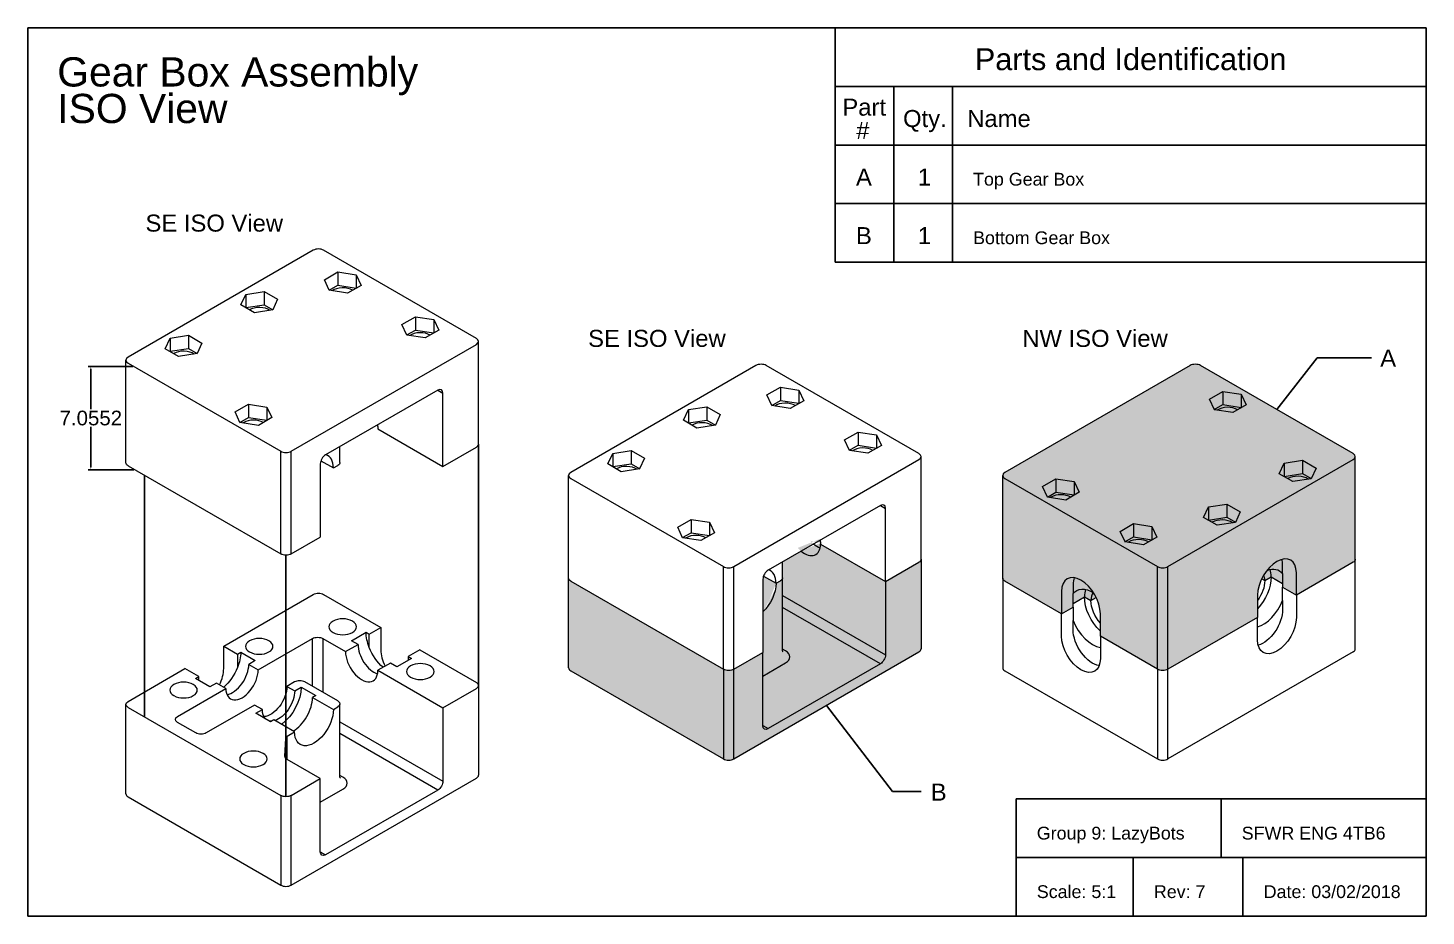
# Model space of a CAD drawing. Header units: inches. Extents: x 0 to 1256, y -61 to 0.
# Drawn here: x 844 to 939.5, y -60.7 to 0 of the extents above; entities that cross this region are included whole.
import ezdxf
from ezdxf.enums import TextEntityAlignment as Align

# ---------------------------------------------------------------- set-up
doc = ezdxf.new("R2010")
doc.units = ezdxf.units.IN
doc.header["$LTSCALE"] = 2
doc.header["$MEASUREMENT"] = 0
doc.linetypes.add('ACAD_ISO02W100', pattern=[15, 12, -3])
doc.styles.get("Standard").update_dxf_attribs({"font": 'arial.ttf'})
doc.dimstyles.get("Standard").update_dxf_attribs({"dimtxt": 0.18, "dimasz": 0.18, "dimexe": 0.18, "dimexo": 0.0625, "dimgap": 0.09, "dimtad": 0, "dimtih": 1, "dimtoh": 1, "dimdec": 4, "dimzin": 0, "dimdsep": 46, "dimtxsty": 'Standard', "dimcen": 0.09, "dimadec": 0, "dimazin": 0, "dimtfac": 1, "dimtdec": 4, "dimtofl": 0, "dimtmove": 0, "dimatfit": 3, "dimfxl": 1, "dimtolj": 1, "dimtzin": 0, "dimarcsym": 0})

# ---------------------------------------------------------------- blocks, each defined once
blk = doc.blocks.new('*D28')
at = {"color": 0, "lineweight": -2, "transparency": 16777216}
for p, q in [((851.214, -23.129), (848.154, -23.129)), ((848.334, -23.309), (848.334, -26.056)), ((848.334, -30.004), (848.334, -27.257)), ((851.28, -30.184), (848.154, -30.184))]:
    blk.add_line(p, q, dxfattribs=at)
at = {"color": 0, "transparency": 16777216}
for points in [[(848.304, -23.309), (848.364, -23.309), (848.334, -23.129)], [(848.304, -30.004), (848.364, -30.004), (848.334, -30.184)]]:
    blk.add_solid(points, dxfattribs=at)
at = {"layer": 'Defpoints', "color": 0, "transparency": 16777216}
for p in [(848.334, -23.129), (851.276, -23.129), (851.343, -30.184)]:
    blk.add_point(p, dxfattribs=at)
at = {"color": 0, "transparency": 16777216, "insert": (848.334, -26.657), "char_height": 1, "attachment_point": 5}
blk.add_mtext('\\A1;7.0552', dxfattribs=at)

msp = doc.modelspace()

# ---------------------------------------------------------------- hatches: boundary and pattern name
at = {"true_color": 0x939598}
h = msp.add_hatch(color=252, dxfattribs=at)
h.dxf.hatch_style = 1
edge = h.paths.add_edge_path()
edge.add_ellipse((934.21258, -29.2882), major_axis=(0.5, 0), ratio=0.57735027, start_angle=0, end_angle=45)
edge.add_line((934.56613, -29.08408), (924.13631, -23.06241))
edge.add_ellipse((923.78275, -23.26654), major_axis=(-0.5, 0), ratio=0.57735027, start_angle=-135, end_angle=-45)
edge.add_line((923.4292, -23.06241), (910.77607, -30.3677))
edge.add_ellipse((911.12963, -30.57182), major_axis=(-0.5, 0), ratio=0.57735027, start_angle=-45, end_angle=0)
edge.add_line((910.62963, -30.57182), (910.62963, -37.5886))
edge.add_ellipse((911.12963, -37.5886), major_axis=(-0.5, 0), ratio=0.57735027, start_angle=360, end_angle=405)
edge.add_line((910.77607, -37.79272), (914.64569, -40.02684))
edge.add_line((914.64569, -40.02684), (915.43464, -39.57134))
edge.add_line((915.43464, -39.57134), (915.43464, -39.31535))
edge.add_line((915.43464, -39.31535), (916.20732, -38.86924))
edge.add_line((916.20732, -38.86924), (916.64926, -39.1244))
edge.add_line((916.64926, -39.1244), (917.01264, -38.9146))
edge.add_ellipse((915.97151, -39.26138), major_axis=(-0.9375, 1.6238), ratio=0.57735027, start_angle=-135, end_angle=-96.7458319, ccw=False)
edge.add_line((917.29734, -40.02684), (917.29734, -41.55777))
edge.add_line((917.29734, -41.55777), (921.2059, -43.81438))
edge.add_ellipse((921.55945, -43.61026), major_axis=(-0.5, 0), ratio=0.57735027, start_angle=405, end_angle=495)
edge.add_line((921.91301, -43.81438), (928.03469, -40.28003))
edge.add_line((928.03469, -40.28003), (928.03469, -38.74909))
edge.add_ellipse((929.36052, -37.98363), major_axis=(0.9375, 1.6238), ratio=0.57735027, start_angle=96.7680944, end_angle=135, ccw=False)
edge.add_line((928.31906, -37.6375), (928.52915, -37.7588))
edge.add_line((928.52915, -37.7588), (928.97109, -37.50364))
edge.add_line((928.97109, -37.50364), (929.74449, -37.95016))
edge.add_line((929.74449, -37.95016), (929.74449, -38.20532))
edge.add_line((929.74449, -38.20532), (930.68634, -38.74909))
edge.add_line((930.68634, -38.74909), (934.56613, -36.5091))
edge.add_ellipse((934.21258, -36.30497), major_axis=(0.5, 0), ratio=0.57735027, start_angle=315, end_angle=360)
edge.add_line((934.71258, -36.30497), (934.71258, -29.2882))
at = {"true_color": 0x636466}
h = msp.add_hatch(color=251, dxfattribs=at)
h.dxf.hatch_style = 1
edge = h.paths.add_edge_path()
edge.add_ellipse((904.553, -36.30497), major_axis=(0.5, 0), ratio=0.57735027, start_angle=315, end_angle=360, ccw=False)
edge.add_line((904.90655, -36.5091), (902.6208, -37.82878))
edge.add_line((902.6208, -37.82878), (898.17739, -35.26337))
edge.add_ellipse((897.07253, -34.6256), major_axis=(0.78125, -1.35316), ratio=0.57735027, start_angle=33.2181222, end_angle=45.0053629, ccw=False)
edge.add_ellipse((897.07253, -34.6256), major_axis=(0.78125, -1.35316), ratio=0.57735027, start_angle=-56.600496, end_angle=33.2181222, ccw=False)
edge.add_line((896.85036, -35.74705), (895.58843, -36.47563))
edge.add_line((895.58843, -36.47563), (895.58843, -37.59102))
edge.add_ellipse((895.08843, -37.56067), major_axis=(0.5, 0), ratio=0.57735027, start_angle=315, end_angle=360, ccw=False)
edge.add_line((895.44198, -37.76479), (895.14004, -37.93912))
edge.add_ellipse((893.81422, -38.7047), major_axis=(-0.9375, -1.6238), ratio=0.57735027, start_angle=423.9990396, end_angle=495.0044691, ccw=False)
edge.add_line((894.24584, -39.90303), (894.24584, -42.66406))
edge.add_line((894.24584, -42.66406), (892.21625, -43.83585))
edge.add_ellipse((891.89987, -43.61026), major_axis=(-0.5, 0), ratio=0.57735027, start_angle=405, end_angle=495)
edge.add_ellipse((891.89987, -43.61026), major_axis=(-0.5, 0), ratio=0.57735027, start_angle=405, end_angle=495)
edge.add_ellipse((891.89987, -43.61026), major_axis=(-0.5, 0), ratio=0.57735027, start_angle=405, end_angle=495)
edge.add_ellipse((891.89987, -43.61026), major_axis=(-0.5, 0), ratio=0.57735027, start_angle=405, end_angle=495)
edge.add_ellipse((891.89987, -43.61026), major_axis=(-0.5, 0), ratio=0.57735027, start_angle=405, end_angle=495)
edge.add_ellipse((891.89987, -43.61026), major_axis=(-0.5, 0), ratio=0.57735027, start_angle=405, end_angle=495)
edge.add_ellipse((891.89987, -43.61026), major_axis=(-0.5, 0), ratio=0.57735027, start_angle=405, end_angle=495)
edge.add_ellipse((891.89987, -43.61026), major_axis=(-0.5, 0), ratio=0.57735027, start_angle=405, end_angle=495)
edge.add_ellipse((891.89987, -43.61026), major_axis=(-0.5, 0), ratio=0.57735027, start_angle=405, end_angle=495)
edge.add_ellipse((891.89987, -43.61026), major_axis=(-0.5, 0), ratio=0.57735027, start_angle=405, end_angle=495)
edge.add_ellipse((891.89987, -43.61026), major_axis=(-0.5, 0), ratio=0.57735027, start_angle=405, end_angle=495)
edge.add_ellipse((891.89987, -43.61026), major_axis=(-0.5, 0), ratio=0.57735027, start_angle=405, end_angle=495)
edge.add_ellipse((891.89987, -43.61026), major_axis=(-0.5, 0), ratio=0.57735027, start_angle=405, end_angle=495)
edge.add_ellipse((891.89987, -43.61026), major_axis=(-0.5, 0), ratio=0.57735027, start_angle=405, end_angle=495)
edge.add_ellipse((891.89987, -43.61026), major_axis=(-0.5, 0), ratio=0.57735027, start_angle=405, end_angle=495)
edge.add_ellipse((891.89987, -43.61026), major_axis=(-0.5, 0), ratio=0.57735027, start_angle=405, end_angle=495)
edge.add_ellipse((891.89987, -43.61026), major_axis=(-0.5, 0), ratio=0.57735027, start_angle=405, end_angle=495, ccw=False)
edge.add_line((891.54632, -43.81438), (881.07932, -37.77126))
edge.add_ellipse((881.47005, -37.5886), major_axis=(-0.5, 0), ratio=0.57735027, start_angle=360, end_angle=405)
edge.add_line((880.97005, -37.64369), (880.97005, -43.71232))
edge.add_ellipse((881.47005, -43.71232), major_axis=(-0.5, 0), ratio=0.57735027, start_angle=0, end_angle=45)
edge.add_line((881.1165, -43.91644), (891.54632, -49.9381))
edge.add_ellipse((891.89987, -49.73398), major_axis=(0.5, 0), ratio=0.57735027, start_angle=-135, end_angle=-45)
edge.add_line((892.25343, -49.9381), (904.90655, -42.63282))
edge.add_ellipse((904.553, -42.42869), major_axis=(0.5, 0), ratio=0.57735027, start_angle=-45, end_angle=0)
edge.add_line((905.053, -42.42869), (905.053, -36.33533))
edge = h.paths.add_edge_path(flags=17)
edge.add_ellipse((893.81422, -38.7047), major_axis=(-0.9375, -1.6238), ratio=0.57735027, start_angle=423.9990396, end_angle=495.0044691)
edge.add_line((895.14004, -37.93912), (894.28625, -37.44618))
edge.add_ellipse((894.5994, -37.45489), major_axis=(-0.25, -0.43301), ratio=0.57735027, start_angle=-72.6592777, end_angle=-45)
edge.add_line((894.24584, -37.65902), (894.24584, -39.90303))
edge = h.paths.add_edge_path()
edge.add_ellipse((897.07253, -34.6256), major_axis=(0.78125, -1.35316), ratio=0.57735027, start_angle=-56.600496, end_angle=33.2181222)
edge.add_ellipse((897.92851, -34.1314), major_axis=(0.78125, -1.35316), ratio=0.57735027, start_angle=-56.600496, end_angle=-33.2181222, ccw=False)
edge.add_line((897.70634, -35.25285), (896.85036, -35.74705))

# ---------------------------------------------------------------- linework, layer by layer
for p, q in [((899.18729, -4), (939.54545, -4)), ((903.18729, -4), (903.18729, -16)), ((907.18729, -4), (907.18729, -16)), ((899.18729, -8), (939.54545, -8)), ((899.18729, -12), (939.54545, -12)), ((899.18729, -16), (939.54545, -16)), ((939.54011, -52.67723), (911.54011, -52.67723)), ((911.54011, -52.67723), (911.54011, -60.67722)), ((925.54011, -52.67723), (925.54011, -56.67723)), ((939.54011, -56.67723), (911.54011, -56.67723)), ((919.5392, -56.67723), (919.5392, -60.67722)), ((927.0392, -56.67723), (927.0392, -60.67722))]:
    msp.add_line(p, q)
at = {"linetype": 'Continuous', "lineweight": 0, "extrusion": (-1.05992e-16, 0.816497, 0.57735)}
for p, q in [((863.53221, -15.18614), (850.87909, -22.49143)), ((874.66914, -21.2078), (864.23932, -15.18614)), ((864.2863, -17.20052), (865.20486, -16.67019)), ((865.20486, -16.67019), (866.45963, -16.8643)), ((865.20486, -16.67019), (865.20486, -17.5754)), ((866.45963, -16.8643), (866.45963, -17.76951)), ((866.45963, -16.8643), (866.79585, -17.58875)), ((858.92206, -18.20327), (860.17683, -18.00916)), ((860.17683, -18.00916), (861.09539, -18.53949)), ((860.17683, -18.00916), (860.17683, -18.91436)), ((864.62251, -17.92497), (864.2863, -17.20052)), ((864.61762, -17.91444), (865.20486, -17.5754)), ((865.87729, -18.11908), (864.62251, -17.92497)), ((865.20486, -17.5754), (866.45963, -17.76951)), ((866.79585, -17.58875), (865.87729, -18.11908)), ((866.45963, -17.76951), (866.46452, -17.78004)), ((858.58584, -18.92772), (858.92206, -18.20327)), ((859.5044, -19.45805), (858.58584, -18.92772)), ((858.92206, -18.20327), (858.92206, -19.10848)), ((858.92206, -19.10848), (860.17683, -18.91436)), ((860.17683, -18.91436), (860.76407, -19.2534)), ((861.09539, -18.53949), (860.75918, -19.26393)), ((858.91717, -19.11901), (858.92206, -19.10848)), ((860.75918, -19.26393), (859.5044, -19.45805)), ((869.58951, -20.26232), (870.50807, -19.73199)), ((870.50807, -19.73199), (871.76285, -19.9261)), ((870.50807, -19.73199), (870.50807, -20.63719)), ((871.76285, -19.9261), (871.76285, -20.83131)), ((871.76285, -19.9261), (872.09906, -20.65055)), ((853.75073, -21.18894), (855.00551, -20.99482)), ((855.00551, -20.99482), (855.92407, -21.52515)), ((855.00551, -20.99482), (855.00551, -21.90003)), ((869.92572, -20.98676), (869.58951, -20.26232)), ((869.92084, -20.97623), (870.50807, -20.63719)), ((871.1805, -21.18088), (869.92572, -20.98676)), ((870.50807, -20.63719), (871.76285, -20.83131)), ((872.09906, -20.65055), (871.1805, -21.18088)), ((871.76285, -20.83131), (871.76773, -20.84184)), ((853.41452, -21.91338), (853.75073, -21.18894)), ((854.33308, -22.44371), (853.41452, -21.91338)), ((853.75073, -21.18894), (853.75073, -22.09414)), ((853.75073, -22.09414), (855.00551, -21.90003)), ((855.00551, -21.90003), (855.59274, -22.23907)), ((855.92407, -21.52515), (855.58785, -22.2496)), ((862.01602, -28.92134), (874.66914, -21.61605)), ((874.81559, -28.4287), (874.81559, -21.41193)), ((850.73264, -29.71232), (850.73264, -22.69555)), ((850.87909, -22.89967), (861.30891, -28.92134)), ((853.74584, -22.10467), (853.75073, -22.09414)), ((855.58785, -22.2496), (854.33308, -22.44371)), ((893.76962, -23.06241), (881.1165, -30.3677)), ((904.90655, -29.08408), (894.47673, -23.06241)), ((872.02984, -24.74334), (864.36199, -29.17037)), ((872.02984, -24.74334), (872.38339, -24.94746)), ((894.52371, -25.07679), (895.44226, -24.54646)), ((895.44226, -24.54646), (896.69704, -24.74058)), ((895.44226, -24.54646), (895.44226, -25.45167)), ((896.69704, -24.74058), (896.69704, -25.64578)), ((896.69704, -24.74058), (897.03326, -25.46502)), ((858.18592, -26.2338), (859.10448, -25.70347)), ((859.10448, -25.70347), (860.35925, -25.89759)), ((859.10448, -25.70347), (859.10448, -26.60868)), ((872.38339, -29.95251), (872.38339, -24.94746)), ((894.85992, -25.80124), (894.52371, -25.07679)), ((894.85503, -25.79071), (895.44226, -25.45167)), ((895.44226, -25.45167), (896.69704, -25.64578)), ((897.03326, -25.46502), (896.1147, -25.99535)), ((896.69704, -25.64578), (896.70193, -25.65631)), ((858.52213, -26.95825), (858.18592, -26.2338)), ((858.51725, -26.94772), (859.10448, -26.60868)), ((859.10448, -26.60868), (860.35925, -26.80279)), ((860.69547, -26.62203), (859.77691, -27.15236)), ((860.35925, -25.89759), (860.35925, -26.80279)), ((860.35925, -25.89759), (860.69547, -26.62203)), ((888.82325, -26.80399), (889.15946, -26.07954)), ((889.15946, -26.07954), (890.41424, -25.88543)), ((889.15946, -26.07954), (889.15946, -26.98475)), ((890.41424, -25.88543), (891.3328, -26.41576)), ((890.41424, -25.88543), (890.41424, -26.79064)), ((891.3328, -26.41576), (890.99659, -27.14021)), ((896.1147, -25.99535), (894.85992, -25.80124)), ((859.77691, -27.15236), (858.52213, -26.95825)), ((860.35925, -26.80279), (860.36414, -26.81332)), ((867.93998, -27.3871), (872.38339, -29.95251)), ((889.74181, -27.33432), (888.82325, -26.80399)), ((889.15458, -26.99528), (889.15946, -26.98475)), ((889.15946, -26.98475), (890.41424, -26.79064)), ((890.99659, -27.14021), (889.74181, -27.33432)), ((890.41424, -26.79064), (891.00147, -27.12967)), ((899.82692, -28.13859), (900.74548, -27.60826)), ((900.74548, -27.60826), (902.00025, -27.80237)), ((900.74548, -27.60826), (900.74548, -28.51347)), ((865.35102, -29.6844), (865.35102, -28.59935)), ((872.38339, -29.95251), (874.66914, -28.63282)), ((900.16313, -28.86304), (899.82692, -28.13859)), ((900.15825, -28.85251), (900.74548, -28.51347)), ((900.74548, -28.51347), (902.00025, -28.70758)), ((902.33647, -28.52682), (901.41791, -29.05715)), ((902.00025, -27.80237), (902.00025, -28.70758)), ((902.00025, -27.80237), (902.33647, -28.52682)), ((861.30891, -35.93811), (861.30891, -28.92134)), ((862.01602, -35.93811), (862.01602, -28.92134)), ((864.04884, -29.5699), (864.90264, -30.06284)), ((883.65192, -29.78965), (883.98814, -29.06521)), ((883.98814, -29.06521), (885.24292, -28.8711)), ((883.98814, -29.06521), (883.98814, -29.97042)), ((885.24292, -28.8711), (886.16147, -29.40143)), ((885.24292, -28.8711), (885.24292, -29.7763)), ((886.16147, -29.40143), (885.82526, -30.12587)), ((892.25343, -36.79761), (904.90655, -29.49232)), ((901.41791, -29.05715), (900.16313, -28.86304)), ((902.00025, -28.70758), (902.00514, -28.71811)), ((905.053, -36.30497), (905.053, -29.2882)), ((850.87909, -29.91645), (861.30891, -35.93811)), ((864.00844, -29.78274), (864.00844, -34.78779)), ((864.90264, -30.06284), (865.20457, -29.88852)), ((884.57048, -30.31998), (883.65192, -29.78965)), ((883.98325, -29.98095), (883.98814, -29.97042)), ((883.98814, -29.97042), (885.24292, -29.7763)), ((885.82526, -30.12587), (884.57048, -30.31998)), ((885.24292, -29.7763), (885.83015, -30.11534)), ((880.97005, -37.5886), (880.97005, -30.57182)), ((881.1165, -30.77595), (891.54632, -36.79761)), ((902.26724, -32.61961), (894.5994, -37.04664)), ((902.26724, -32.61961), (902.6208, -32.82373)), ((902.6208, -37.82878), (902.6208, -32.82373)), ((888.42333, -34.11008), (889.34189, -33.57975)), ((888.75954, -34.83452), (888.42333, -34.11008)), ((889.34189, -33.57975), (890.59666, -33.77386)), ((889.34189, -33.57975), (889.34189, -34.48495)), ((890.59666, -33.77386), (890.59666, -34.67907)), ((890.59666, -33.77386), (890.93288, -34.4983)), ((862.01602, -35.93811), (864.00844, -34.78779)), ((888.75465, -34.82399), (889.34189, -34.48495)), ((890.01432, -35.02864), (888.75954, -34.83452)), ((889.34189, -34.48495), (890.59666, -34.67907)), ((890.93288, -34.4983), (890.01432, -35.02864)), ((890.59666, -34.67907), (890.60155, -34.6896)), ((898.17739, -35.26337), (902.6208, -37.82878)), ((898.17739, -35.26337), (902.6208, -37.82878)), ((891.54632, -43.81438), (891.54632, -36.79761)), ((892.25343, -43.81438), (892.25343, -36.79761)), ((895.58843, -37.56067), (895.58843, -36.47563)), ((902.6208, -37.82878), (904.90655, -36.5091)), ((902.6208, -37.82878), (904.90655, -36.5091)), ((905.053, -36.30497), (905.053, -42.42869)), ((880.97005, -43.71232), (880.97005, -37.5886)), ((881.1165, -37.79272), (891.54632, -43.81438)), ((881.1165, -37.79272), (891.54632, -43.81438)), ((894.24584, -37.65902), (894.24584, -42.66406)), ((894.28625, -37.44618), (895.14004, -37.93912)), ((894.28625, -37.44618), (895.14004, -37.93912)), ((895.14004, -37.93912), (895.44198, -37.76479)), ((895.14004, -37.93912), (895.44198, -37.76479)), ((895.58843, -42.56571), (895.58843, -37.56067)), ((902.6208, -37.82878), (902.6208, -42.83382)), ((857.41053, -42.23839), (863.53221, -38.70403)), ((864.23932, -38.70403), (868.14788, -40.96064)), ((895.58843, -38.77368), (902.6208, -42.83382)), ((902.26724, -43.44619), (895.58843, -39.59018)), ((867.35892, -41.41614), (868.14788, -40.96064)), ((868.14788, -40.96064), (868.14788, -42.49157)), ((859.76731, -43.85423), (863.47065, -41.7161)), ((863.47065, -44.98031), (863.47065, -41.7161)), ((864.17776, -41.7161), (865.73027, -42.61244)), ((864.17776, -41.7161), (864.17776, -45.38855)), ((866.14431, -41.86308), (867.13868, -41.28898)), ((866.58625, -42.11824), (866.14431, -41.86308)), ((867.13868, -41.28898), (867.35892, -41.41614)), ((867.35892, -42.33484), (867.35892, -41.41614)), ((857.41053, -42.23839), (858.35238, -42.78216)), ((857.41053, -43.76932), (857.41053, -42.23839)), ((858.35238, -42.78216), (858.57335, -42.65458)), ((858.35238, -42.78216), (858.35238, -43.70226)), ((858.57335, -42.65458), (859.56772, -43.22868)), ((865.73027, -42.61244), (866.58625, -42.11824)), ((870.79953, -42.49157), (870.01057, -42.94707)), ((870.01057, -42.94707), (870.23227, -43.07507)), ((870.01057, -42.94707), (870.01057, -43.20306)), ((870.79953, -42.49157), (874.66914, -44.72569)), ((892.25343, -49.9381), (904.90655, -42.63282)), ((892.25343, -43.81438), (894.24584, -42.66406)), ((892.25343, -43.81438), (894.24584, -42.66406)), ((894.24584, -47.6691), (894.24584, -42.66406)), ((895.79553, -42.56571), (895.58843, -42.44614)), ((850.87909, -46.00931), (854.75888, -43.76932)), ((855.70073, -44.31309), (854.75888, -43.76932)), ((859.56772, -43.22868), (859.12577, -43.48384)), ((859.12577, -43.48384), (859.76731, -43.85423)), ((868.79596, -43.39401), (867.93998, -43.88821)), ((867.93998, -43.88821), (872.38339, -46.45362)), ((869.2379, -43.64917), (868.79596, -43.39401)), ((870.23227, -43.07507), (869.2379, -43.64917)), ((881.1165, -43.91644), (891.54632, -49.9381)), ((891.54632, -43.81438), (891.54632, -49.9381)), ((892.25343, -49.9381), (892.25343, -43.81438)), ((894.24584, -44.27692), (895.79553, -43.38221)), ((902.26724, -43.44619), (894.5994, -47.87323)), ((855.47976, -44.44067), (855.70073, -44.31309)), ((856.47412, -45.01477), (855.47976, -44.44067)), ((855.70073, -44.56825), (855.70073, -44.31309)), ((856.91607, -44.75961), (856.47412, -45.01477)), ((857.5576, -45.13), (856.91606, -44.75961)), ((862.25104, -44.68441), (861.72813, -44.98631)), ((865.20457, -45.98138), (862.95815, -44.68441)), ((854.25511, -47.0367), (857.5576, -45.13)), ((861.72813, -44.98631), (862.26084, -45.29387)), ((862.26084, -45.29387), (862.70278, -45.03871)), ((862.70278, -45.03871), (863.69715, -45.61281)), ((863.69715, -45.61281), (863.47618, -45.74039)), ((863.47618, -45.74039), (864.90264, -46.56396)), ((872.38339, -46.45362), (874.66914, -45.13394)), ((874.81559, -44.92981), (874.81559, -51.05354)), ((850.73264, -52.33716), (850.73264, -46.21344)), ((850.87909, -46.41756), (861.30891, -52.43922)), ((859.51843, -46.26209), (856.21594, -48.16878)), ((860.05113, -46.56964), (859.51843, -46.26209)), ((859.60919, -46.8248), (860.05113, -46.56964)), ((864.90264, -46.56396), (865.20457, -46.38963)), ((865.35102, -51.19055), (865.35102, -46.18551)), ((872.38339, -46.45362), (872.38339, -51.45866)), ((855.50883, -48.16878), (854.25511, -47.44494)), ((860.60356, -47.3989), (859.60919, -46.8248)), ((860.82453, -47.27132), (860.60356, -47.3989)), ((862.25099, -48.09489), (860.82453, -47.27132)), ((865.35102, -47.39852), (872.38339, -51.45866)), ((894.24584, -47.6691), (894.5994, -47.87323)), ((861.59143, -49.76377), (861.66474, -48.53364)), ((861.74319, -48.38806), (862.25099, -48.09489)), ((861.74319, -49.98106), (861.74319, -48.38806)), ((872.02984, -52.07104), (865.35102, -48.21502)), ((861.59143, -49.76377), (861.59143, -49.78363)), ((864.00844, -51.2889), (861.73758, -49.97782)), ((862.01602, -58.56295), (874.66914, -51.25766)), ((862.01602, -52.43922), (864.00844, -51.2889)), ((864.00844, -56.29394), (864.00844, -51.2889)), ((865.55813, -51.19055), (865.35102, -51.07098)), ((861.30891, -52.43922), (861.30891, -58.56295)), ((862.01602, -58.56295), (862.01602, -52.43922)), ((864.00844, -52.90176), (865.55813, -52.00705)), ((872.02984, -52.07104), (864.36199, -56.49807)), ((850.87909, -52.54128), (861.30891, -58.56295)), ((864.00844, -56.29394), (864.36199, -56.49807))]:
    msp.add_line(p, q, dxfattribs=at)
at = {"linetype": 'Continuous', "lineweight": 0, "extrusion": (1.62977e-16, 0.816497, 0.57735)}
for p, q in [((923.4292, -23.06241), (910.77607, -30.3677)), ((934.56613, -29.08408), (924.13631, -23.06241)), ((924.74975, -25.36172), (925.66831, -24.83139)), ((925.66831, -24.83139), (926.92309, -25.0255)), ((925.66831, -24.83139), (925.66831, -25.73659)), ((925.08596, -26.08616), (924.74975, -25.36172)), ((925.08108, -26.07563), (925.66831, -25.73659)), ((925.66831, -25.73659), (926.92309, -25.93071)), ((927.2593, -25.74995), (926.34074, -26.28028)), ((926.92309, -25.0255), (927.2593, -25.74995)), ((926.92309, -25.0255), (926.92309, -25.93071)), ((926.34074, -26.28028), (925.08596, -26.08616)), ((926.92309, -25.93071), (926.92797, -25.94124)), ((921.91301, -36.79761), (934.56613, -29.49232)), ((929.85737, -29.73415), (931.11214, -29.54004)), ((931.11214, -29.54004), (932.0307, -30.07037)), ((931.11214, -29.54004), (931.11214, -30.44524)), ((934.71258, -36.30497), (934.71258, -29.2882)), ((929.52115, -30.4586), (929.85737, -29.73415)), ((930.43971, -30.98893), (929.52115, -30.4586)), ((929.85737, -29.73415), (929.85737, -30.63936)), ((929.85737, -30.63936), (931.11214, -30.44524)), ((931.11214, -30.44524), (931.69938, -30.78428)), ((932.0307, -30.07037), (931.69449, -30.79481)), ((910.62963, -37.5886), (910.62963, -30.57182)), ((910.77607, -30.77595), (921.2059, -36.79761)), ((913.34616, -31.3332), (914.26472, -30.80287)), ((913.68237, -32.05765), (913.34616, -31.3332)), ((914.26472, -30.80287), (915.51949, -30.99699)), ((914.26472, -30.80287), (914.26472, -31.70808)), ((915.51949, -30.99699), (915.85571, -31.72143)), ((915.51949, -30.99699), (915.51949, -31.90219)), ((929.85248, -30.64989), (929.85737, -30.63936)), ((931.69449, -30.79481), (930.43971, -30.98893)), ((913.67749, -32.04712), (914.26472, -31.70808)), ((914.93715, -32.25176), (913.68237, -32.05765)), ((914.26472, -31.70808), (915.51949, -31.90219)), ((915.85571, -31.72143), (914.93715, -32.25176)), ((915.51949, -31.90219), (915.52438, -31.91272)), ((924.34983, -33.44426), (924.68604, -32.71982)), ((924.68604, -32.71982), (925.94082, -32.5257)), ((924.68604, -32.71982), (924.68604, -33.62502)), ((925.94082, -32.5257), (926.85938, -33.05603)), ((925.94082, -32.5257), (925.94082, -33.43091)), ((926.85938, -33.05603), (926.52316, -33.78048)), ((918.64937, -34.395), (919.56793, -33.86467)), ((919.56793, -33.86467), (920.82271, -34.05878)), ((919.56793, -33.86467), (919.56793, -34.76988)), ((920.82271, -34.05878), (921.15892, -34.78323)), ((920.82271, -34.05878), (920.82271, -34.96399)), ((925.26839, -33.97459), (924.34983, -33.44426)), ((924.68115, -33.63555), (924.68604, -33.62502)), ((924.68604, -33.62502), (925.94082, -33.43091)), ((926.52316, -33.78048), (925.26839, -33.97459)), ((925.94082, -33.43091), (926.52805, -33.76995)), ((918.98559, -35.11945), (918.64937, -34.395)), ((918.9807, -35.10892), (919.56793, -34.76988)), ((920.24036, -35.31356), (918.98559, -35.11945)), ((919.56793, -34.76988), (920.82271, -34.96399)), ((921.15892, -34.78323), (920.24036, -35.31356)), ((920.82271, -34.96399), (920.82759, -34.97452)), ((921.2059, -43.81438), (921.2059, -36.79761)), ((921.91301, -43.81438), (921.91301, -36.79761)), ((929.74449, -37.28522), (929.74449, -36.67439)), ((934.56613, -36.5091), (930.68634, -38.74909)), ((934.56613, -36.5091), (930.68634, -38.74909)), ((930.68634, -38.74909), (930.68634, -37.21816)), ((934.71258, -42.42869), (934.71258, -36.30497)), ((910.62963, -37.5886), (910.62963, -43.71232)), ((914.64569, -40.02684), (910.77607, -37.79272)), ((914.64569, -40.02684), (910.77607, -37.79272)), ((915.43464, -38.04041), (915.43464, -38.64985)), ((928.31906, -37.6375), (928.52915, -37.7588)), ((928.31906, -37.6375), (928.52915, -37.7588)), ((928.52915, -37.7588), (928.97109, -37.50364)), ((928.52915, -37.7588), (928.97109, -37.50364)), ((928.97109, -37.50364), (929.74449, -37.95016)), ((928.97109, -37.50364), (929.74449, -37.95016)), ((929.74449, -37.28522), (929.74449, -38.20532)), ((914.64569, -38.49591), (914.64569, -40.02684)), ((915.43464, -39.57134), (915.43464, -38.64985)), ((915.43464, -39.31535), (916.20732, -38.86924)), ((915.43464, -39.31535), (916.20732, -38.86924)), ((916.20732, -38.86924), (916.64926, -39.1244)), ((916.20732, -38.86924), (916.64926, -39.1244)), ((916.64926, -39.1244), (917.01264, -38.9146)), ((916.64926, -39.1244), (917.01264, -38.9146)), ((928.03469, -38.74909), (928.03469, -40.28003)), ((929.74449, -38.20532), (930.68634, -38.74909)), ((929.74449, -38.20532), (930.68634, -38.74909)), ((929.74449, -39.12541), (929.74449, -38.20532)), ((929.74449, -39.12541), (929.74449, -39.73625)), ((930.68634, -38.74909), (930.68634, -40.28003)), ((914.64569, -40.02684), (915.43464, -39.57134)), ((914.64569, -40.02684), (915.43464, -39.57134)), ((914.64569, -41.55777), (914.64569, -40.02684)), ((915.43464, -39.57134), (915.43464, -40.49282)), ((917.29734, -41.55777), (917.29734, -40.02684)), ((915.43464, -41.10227), (915.43464, -40.49282)), ((928.03469, -40.28003), (921.91301, -43.81438)), ((928.03469, -40.28003), (921.91301, -43.81438)), ((928.03469, -41.81096), (928.03469, -40.28003)), ((921.2059, -43.81438), (917.29734, -41.55777)), ((921.2059, -43.81438), (917.29734, -41.55777)), ((917.29734, -41.55777), (917.29734, -43.0887)), ((934.56613, -42.63282), (921.91301, -49.9381)), ((910.77607, -43.91644), (921.2059, -49.9381)), ((921.2059, -43.81438), (921.2059, -49.9381)), ((921.91301, -49.9381), (921.91301, -43.81438))]:
    msp.add_line(p, q, dxfattribs=at)
at = {"linetype": 'ACAD_ISO02W100'}
for p, q in [((874.81091, -28.46811), (874.81559, -44.92977)), ((851.99452, -30.56044), (851.99452, -47.06156)), ((861.66247, -36.02266), (861.66247, -52.52377))]:
    msp.add_line(p, q, dxfattribs=at)
msp.add_lwpolyline([(844.0392, 0), (939.54545, 0), (939.54545, -60.67722), (844.0392, -60.67722)], close=True)
for points in [[(899.18729, 0), (899.18729, -16)], [(929.35122, -26.07324), (932.11212, -22.53261), (935.81783, -22.53261)], [(898.57999, -46.28546), (903.10034, -52.17893), (905.0466, -52.17893)]]:
    msp.add_lwpolyline(points)
at = {"linetype": 'Continuous', "lineweight": 0}
for centre, major_axis, start_param, end_param in [((863.88577, -15.39027), (-0.5, 0), -2.35619449, -0.78539816), ((865.54107, -18.29984), (-0.9375, 0), -2.37363848, -0.69018315), ((859.84062, -19.63881), (-0.9375, 0), -2.45140951, -0.76795417), ((870.84428, -21.36164), (-0.9375, 0), -2.37363848, -0.69018315), ((874.31559, -21.41193), (0.5, 0), -0.78539816, 0.78539816), ((851.23264, -22.69555), (-0.5, 0), -0.78539816, 0.78539816), ((854.66929, -22.62447), (-0.9375, 0), -0.78539816, -0.76795417), ((854.66929, -22.62447), (-0.9375, 0), -2.45140951, -0.78539816), ((894.12318, -23.26654), (-0.5, 0), -2.35619449, -0.78539816), ((923.78275, -23.26654), (-0.5, 0), -2.35619449, -0.78539816), ((872.02984, -25.15159), (0.25, 0.43301), -0.78539816, 0.78539816), ((895.77848, -26.17611), (-0.9375, 0), -2.37363848, -0.69018315), ((926.00452, -26.46104), (-0.9375, 0), -2.37363848, -0.69018315), ((859.44069, -27.33313), (-0.9375, 0), -0.78539816, -0.69018315), ((859.44069, -27.33313), (-0.9375, 0), -2.37363848, -0.78539816), ((890.07803, -27.51508), (-0.9375, 0), -2.45140951, -0.76795417), ((861.66247, -28.71721), (0.5, 0), -2.35619449, -0.78539816), ((864.36199, -29.57862), (-0.25, -0.43301), -2.35619449, -0.78539816), ((863.57681, -30.82819), (0.9375, 1.6238), -0.78547616, 0.12016467), ((901.08169, -29.23791), (-0.9375, 0), -2.37363848, -0.69018315), ((904.553, -29.2882), (0.5, 0), -0.78539816, 0.78539816), ((934.21258, -29.2882), (0.5, 0), -0.78539816, 0.78539816), ((881.47005, -30.57182), (-0.5, 0), -0.78539816, 0.78539816), ((884.9067, -30.50075), (-0.9375, 0), -0.78539816, -0.76795417), ((884.9067, -30.50075), (-0.9375, 0), -2.45140951, -0.78539816), ((911.12963, -30.57182), (-0.5, 0), -0.78539816, 0.78539816), ((930.77593, -31.16969), (-0.9375, 0), -2.45140951, -0.76795417), ((914.60093, -32.43252), (-0.9375, 0), -0.78539816, -0.69018315), ((914.60093, -32.43252), (-0.9375, 0), -2.37363848, -0.78539816), ((902.26724, -33.02786), (0.25, 0.43301), -0.78539816, 0.78539816), ((925.6046, -34.15536), (-0.9375, 0), -0.78539816, -0.76795417), ((925.6046, -34.15536), (-0.9375, 0), -2.45140951, -0.78539816), ((889.6781, -35.2094), (-0.9375, 0), -0.78539816, -0.69018315), ((889.6781, -35.2094), (-0.9375, 0), -2.37363848, -0.78539816), ((897.07253, -34.6256), (0.78125, -1.35316), -0.98786501, 0.78549176), ((897.92851, -34.1314), (0.78125, -1.35316), -0.98786501, -0.5797656), ((919.90415, -35.49432), (-0.9375, 0), -0.78539816, -0.69018315), ((919.90415, -35.49432), (-0.9375, 0), -2.37363848, -0.78539816), ((929.36052, -37.98363), (0.9375, 1.6238), -0.78539816, 2.35619449), ((891.89987, -36.59348), (0.5, 0), -2.35619449, -0.78539816), ((894.5994, -37.45489), (-0.25, -0.43301), -2.35619449, -0.78539816), ((893.81422, -38.70446), (0.9375, 1.6238), -0.78547616, 0.12016467), ((921.55945, -36.59348), (0.5, 0), -2.35619449, -0.78539816), ((927.4243, -38.39656), (1.09375, 1.89443), -0.78546502, -0.47188804), ((928.41867, -37.43985), (0.9375, 1.6238), -0.78539816, -0.52627908), ((915.97151, -39.26138), (-0.9375, 1.6238), -2.35619449, 0.78539816), ((916.76047, -38.80587), (0.9375, -1.6238), -2.70728992, -2.35619449), ((927.4243, -38.39656), (0.78125, 1.35316), -0.78549176, -0.4457175), ((917.75412, -39.76217), (1.09375, -1.89443), -2.66970461, -2.35612763), ((917.75412, -39.76217), (-0.78125, 1.35316), 0.2622694, 0.78549176), ((928.41867, -38.9709), (1.09375, 1.89443), -2.60705726, -1.32649743), ((916.75975, -40.3365), (1.09375, -1.89443), -1.81418784, -0.43044045), ((866.83512, -43.25045), (0.78125, -1.35316), -2.35628809, 0.78549176), ((867.6911, -42.75624), (0.78125, -1.35316), -2.35628809, -0.5797656), ((869.47371, -43.25703), (0.9375, -1.6238), -2.35619449, -1.6885333), ((895.08843, -42.97396), (1, 0), -0.78539816, 0.78539816), ((904.553, -42.42869), (0.5, 0), -0.78539816, 0), ((934.21258, -42.42869), (0.5, 0), -0.78539816, 0), ((856.0847, -44.53478), (0.9375, 1.6238), -1.4526708, -0.78539816), ((858.66245, -44.49223), (-0.78125, -1.35316), -0.78549176, 2.35628809), ((858.02092, -44.12185), (0.78125, 1.35316), -2.71850222, -0.78530456), ((881.47005, -43.71232), (-0.5, 0), 0, 0.78539816), ((911.12963, -43.71232), (-0.5, 0), 0, 0.78539816), ((862.60459, -44.88853), (-0.5, 0), -2.35619449, -0.78539816), ((862.15035, -46.50597), (0.9375, 1.6238), -2.35611649, -0.78532016), ((891.89987, -49.73398), (0.5, 0), -2.35619449, -0.78539816), ((921.55945, -49.73398), (0.5, 0), -2.35619449, -0.78539816), ((864.85102, -51.5988), (1, 0), -0.78539816, 0.78539816), ((874.31559, -51.05354), (0.5, 0), -0.78539816, 0), ((851.23264, -52.33716), (-0.5, 0), 0, 0.78539816), ((861.66247, -58.35882), (0.5, 0), -2.35619449, -0.78539816)]:
    msp.add_ellipse(centre, major_axis=major_axis, ratio=0.57735027, start_param=start_param, end_param=end_param, dxfattribs=at)
at = {"linetype": 'Continuous', "lineweight": 0, "extrusion": (-3.66842e-16, -5.65075e-17, -1)}
for centre in [(866.83512, -26.74909), (897.07253, -34.62537)]:
    msp.add_ellipse(centre, major_axis=(0.78125, -1.35316), ratio=0.57735027, start_param=-0.98770645, end_param=-0.78530456, dxfattribs=at)
at = {"linetype": 'Continuous', "lineweight": 0, "extrusion": (-5.25459e-17, 2.22045e-16, -1)}
for centre in [(874.31559, -28.4287), (904.553, -36.30497)]:
    msp.add_ellipse(centre, major_axis=(0.5, 0), ratio=0.57735027, start_param=0, end_param=0.78539816, dxfattribs=at)
at = {"linetype": 'Continuous', "lineweight": 0, "extrusion": (9.16287e-18, 2.22045e-16, -1)}
msp.add_ellipse((851.23264, -29.71232), major_axis=(-0.5, 0), ratio=0.57735027, start_param=-0.78539816, end_param=0, dxfattribs=at)
at = {"linetype": 'Continuous', "lineweight": 0, "extrusion": (-1.31187e-16, 5.55112e-17, -1)}
for centre in [(864.85102, -29.6844), (895.08843, -37.56067)]:
    msp.add_ellipse(centre, major_axis=(0.5, 0), ratio=0.57735027, start_param=0, end_param=0.78539816, dxfattribs=at)
at = {"linetype": 'Continuous', "lineweight": 0, "extrusion": (1.36428e-16, 2.77556e-16, -1)}
for centre in [(861.66247, -35.73399), (891.89987, -43.61026)]:
    msp.add_ellipse(centre, major_axis=(-0.5, 0), ratio=0.57735027, start_param=-2.35619449, end_param=-0.78539816, dxfattribs=at)
at = {"linetype": 'Continuous', "lineweight": 0, "extrusion": (-1.66063e-18, 2.22045e-16, -1)}
msp.add_ellipse((904.553, -36.30497), major_axis=(0.5, 0), ratio=0.57735027, start_param=0, end_param=0.78539816, dxfattribs=at)
at = {"linetype": 'Continuous', "lineweight": 0, "extrusion": (-3.40812e-16, 2.70119e-16, -1)}
msp.add_ellipse((928.41867, -38.97066), major_axis=(1.09375, 1.89443), ratio=0.57735027, start_param=-0.613214, end_param=0.2442989, dxfattribs=at)
at = {"linetype": 'Continuous', "lineweight": 0, "extrusion": (-3.12416e-16, 5.55112e-17, -1)}
msp.add_ellipse((934.21258, -36.30497), major_axis=(0.5, 0), ratio=0.57735027, start_param=0, end_param=0.78539816, dxfattribs=at)
at = {"linetype": 'Continuous', "lineweight": 0, "extrusion": (-2.52279e-16, 5.55112e-17, -1)}
msp.add_ellipse((934.21258, -36.30497), major_axis=(0.5, 0), ratio=0.57735027, start_param=0, end_param=0.78539816, dxfattribs=at)
at = {"linetype": 'Continuous', "lineweight": 0, "extrusion": (1.60247e-16, 2.22045e-16, -1)}
msp.add_ellipse((881.47005, -37.5886), major_axis=(-0.5, 0), ratio=0.57735027, start_param=-0.78539816, end_param=0, dxfattribs=at)
msp.add_ellipse((881.47005, -37.5886), major_axis=(-0.5, 0), ratio=0.57735027, start_param=-0.78539816, end_param=0, dxfattribs=at)
at = {"linetype": 'Continuous', "lineweight": 0, "extrusion": (1.65691e-16, -7.58296e-17, -1)}
for centre, end_param in [((893.81422, -38.7047), -1.11699396), ((863.57681, -47.32954), 0.78547616)]:
    msp.add_ellipse(centre, major_axis=(-0.9375, -1.6238), ratio=0.57735027, start_param=-2.35627249, end_param=end_param, dxfattribs=at)
at = {"linetype": 'Continuous', "lineweight": 0, "extrusion": (-3.86681e-17, 5.55112e-17, -1)}
msp.add_ellipse((895.08843, -37.56067), major_axis=(0.5, 0), ratio=0.57735027, start_param=0, end_param=0.78539816, dxfattribs=at)
at = {"linetype": 'Continuous', "lineweight": 0, "extrusion": (-2.415e-16, 2.22045e-16, -1)}
msp.add_ellipse((911.12963, -37.5886), major_axis=(-0.5, 0), ratio=0.57735027, start_param=-0.78539816, end_param=0, dxfattribs=at)
at = {"linetype": 'Continuous', "lineweight": 0, "extrusion": (-2.97011e-16, 5.55112e-17, -1)}
msp.add_ellipse((911.12963, -37.5886), major_axis=(-0.5, 0), ratio=0.57735027, start_param=-0.78539816, end_param=0, dxfattribs=at)
at = {"linetype": 'Continuous', "lineweight": 0, "extrusion": (-2.7242e-16, 1.66533e-16, -1)}
msp.add_ellipse((927.4243, -38.3968), major_axis=(-1.09375, -1.89443), ratio=0.57735027, start_param=-2.35626135, end_param=-1.19104974, dxfattribs=at)
at = {"linetype": 'Continuous', "lineweight": 0, "extrusion": (-1.7999e-16, 4.90704e-17, -1)}
msp.add_ellipse((927.4243, -38.3968), major_axis=(-0.78125, -1.35316), ratio=0.57735027, start_param=-2.35628809, end_param=-1.37071602, dxfattribs=at)
at = {"linetype": 'Continuous', "lineweight": 0, "extrusion": (-9.1903e-17, 2.22045e-16, -1)}
msp.add_ellipse((863.88577, -38.90815), major_axis=(0.5, 0), ratio=0.57735027, start_param=-2.35619449, end_param=-0.78539816, dxfattribs=at)
at = {"linetype": 'Continuous', "lineweight": 0, "extrusion": (-6.7242e-17, 1.44222e-16, -1)}
msp.add_ellipse((916.75975, -40.33627), major_axis=(-1.09375, 1.89443), ratio=0.57735027, start_param=-0.24339151, end_param=0.83237098, dxfattribs=at)
at = {"linetype": 'Continuous', "lineweight": 0, "extrusion": (-2.11464e-16, 6.09555e-17, -1)}
msp.add_ellipse((917.75412, -39.7624), major_axis=(-1.09375, 1.89443), ratio=0.57735027, start_param=-2.05641804, end_param=-0.78533131, dxfattribs=at)
at = {"linetype": 'Continuous', "lineweight": 0, "extrusion": (-9.87162e-17, 2.54248e-16, -1)}
for centre, major_axis, start_param, end_param in [((917.75412, -39.7624), (-0.78125, 1.35316), -1.92997757, -0.78530456), ((915.97151, -42.32324), (0.9375, -1.6238), -0.78539816, 2.35619449)]:
    msp.add_ellipse(centre, major_axis=major_axis, ratio=0.57735027, start_param=start_param, end_param=end_param, dxfattribs=at)
at = {"linetype": 'Continuous', "lineweight": 0, "extrusion": (-3.44531e-16, 2.08167e-16, -1)}
msp.add_ellipse((928.41867, -40.50171), major_axis=(-0.9375, -1.6238), ratio=0.57735027, start_param=-2.35619449, end_param=-0.52627908, dxfattribs=at)
at = {"linetype": 'Continuous', "lineweight": 0, "extrusion": (-1.03922e-16, 2.77556e-16, -1)}
for centre in [(865.54107, -40.91252), (859.84062, -42.25149), (870.84428, -43.97432), (854.66929, -45.23715), (859.44069, -49.94581)]:
    msp.add_ellipse(centre, major_axis=(0.9375, 0), ratio=0.57735027, start_param=-5.49778714, end_param=0.78539816, dxfattribs=at)
at = {"linetype": 'Continuous', "lineweight": 0, "extrusion": (-2.8902e-16, 3.04315e-16, -1)}
msp.add_ellipse((929.36052, -41.04549), major_axis=(-0.9375, -1.6238), ratio=0.57735027, start_param=-2.35619449, end_param=0.78539816, dxfattribs=at)
at = {"linetype": 'Continuous', "lineweight": 0, "extrusion": (-9.1903e-17, 1.66533e-16, -1)}
msp.add_ellipse((863.82421, -41.92022), major_axis=(0.5, 0), ratio=0.57735027, start_param=-2.35619449, end_param=-0.78539816, dxfattribs=at)
at = {"linetype": 'Continuous', "lineweight": 0, "extrusion": (-1.19035e-16, -4.16334e-17, -1)}
msp.add_ellipse((868.68547, -42.18215), major_axis=(-1.09375, 1.89443), ratio=0.57735027, start_param=-1.32558869, end_param=-0.78533131, dxfattribs=at)
at = {"linetype": 'Continuous', "lineweight": 0, "extrusion": (-2.26338e-16, 3.08763e-16, -1)}
msp.add_ellipse((916.76047, -41.86773), major_axis=(-0.9375, 1.6238), ratio=0.57735027, start_param=-2.70728992, end_param=-0.78539816, dxfattribs=at)
at = {"linetype": 'Continuous', "lineweight": 0, "extrusion": (1.89728e-16, -8.97074e-17, -1)}
for centre, major_axis, start_param, end_param in [((857.02655, -43.54775), (-1.09375, -1.89443), -2.35626135, -1.81509521), ((902.26724, -43.03795), (-0.25, -0.43301), -2.35619449, -0.78539816), ((872.02984, -51.66279), (-0.25, -0.43301), -2.35619449, -0.78539816)]:
    msp.add_ellipse(centre, major_axis=major_axis, ratio=0.57735027, start_param=start_param, end_param=end_param, dxfattribs=at)
at = {"linetype": 'Continuous', "lineweight": 0, "extrusion": (-3.59405e-16, -1.80411e-16, -1)}
msp.add_ellipse((868.68547, -42.18215), major_axis=(-1.09375, 1.89443), ratio=0.57735027, start_param=-2.1002121, end_param=-1.32558869, dxfattribs=at)
at = {"linetype": 'Continuous', "lineweight": 0, "extrusion": (3.8069e-17, -1.30344e-16, -1)}
msp.add_ellipse((857.02655, -43.54775), major_axis=(-1.09375, -1.89443), ratio=0.57735027, start_param=-1.81509521, end_param=-1.04138055, dxfattribs=at)
at = {"linetype": 'Continuous', "lineweight": 0, "extrusion": (-5.49304e-18, 3.33067e-16, -1)}
for centre in [(891.89987, -43.61026), (861.66247, -52.2351)]:
    msp.add_ellipse(centre, major_axis=(-0.5, 0), ratio=0.57735027, start_param=-2.35619449, end_param=-0.78539816, dxfattribs=at)
at = {"linetype": 'Continuous', "lineweight": 0, "extrusion": (-3.3628e-16, 5.55112e-17, -1)}
msp.add_ellipse((921.55945, -43.61026), major_axis=(-0.5, 0), ratio=0.57735027, start_param=-2.35619449, end_param=-0.78539816, dxfattribs=at)
at = {"linetype": 'Continuous', "lineweight": 0, "extrusion": (-3.27117e-16, 1.11022e-16, -1)}
msp.add_ellipse((921.55945, -43.61026), major_axis=(-0.5, 0), ratio=0.57735027, start_param=-2.35619449, end_param=-0.78539816, dxfattribs=at)
at = {"linetype": 'Continuous', "lineweight": 0, "extrusion": (-4.17669e-17, 3.88578e-16, -1)}
for centre in [(874.31559, -44.92981), (864.85102, -46.18551)]:
    msp.add_ellipse(centre, major_axis=(0.5, 0), ratio=0.57735027, start_param=-0.78539816, end_param=0.78539816, dxfattribs=at)
at = {"linetype": 'Continuous', "lineweight": 0, "extrusion": (7.32616e-17, 4.16334e-17, -1)}
msp.add_ellipse((860.62328, -45.62432), major_axis=(-0.78125, -1.35316), ratio=0.57735027, start_param=-2.35628809, end_param=-0.34790568, dxfattribs=at)
at = {"linetype": 'Continuous', "lineweight": 0, "extrusion": (2.61839e-16, -1.31341e-16, -1)}
msp.add_ellipse((861.15598, -45.93187), major_axis=(-0.78125, -1.35316), ratio=0.57735027, start_param=-2.35628809, end_param=-0.55772424, dxfattribs=at)
at = {"linetype": 'Continuous', "lineweight": 0, "extrusion": (2.69276e-16, -7.43708e-18, -1)}
msp.add_ellipse((861.15598, -45.93187), major_axis=(-1.09375, -1.89443), ratio=0.57735027, start_param=-2.35626135, end_param=-0.91971819, dxfattribs=at)
at = {"linetype": 'Continuous', "lineweight": 0, "extrusion": (-4.17669e-17, 2.22045e-16, -1)}
msp.add_ellipse((851.23264, -46.21344), major_axis=(-0.5, 0), ratio=0.57735027, start_param=-0.78539816, end_param=0.78539816, dxfattribs=at)
at = {"linetype": 'Continuous', "lineweight": 0, "extrusion": (2.10047e-16, -1.65537e-16, -1)}
msp.add_ellipse((861.15598, -45.93187), major_axis=(-0.78125, -1.35316), ratio=0.57735027, start_param=0.14236686, end_param=0.78549176, dxfattribs=at)
at = {"linetype": 'Continuous', "lineweight": 0, "extrusion": (-2.63174e-17, 4.44089e-16, -1)}
msp.add_ellipse((854.60866, -47.24082), major_axis=(-0.5, 0), ratio=0.57735027, start_param=-0.78539816, end_param=0.78539816, dxfattribs=at)
at = {"linetype": 'Continuous', "lineweight": 0, "extrusion": (2.58121e-16, -1.93293e-16, -1)}
msp.add_ellipse((861.15598, -45.93187), major_axis=(-0.78125, -1.35316), ratio=0.57735027, start_param=-0.33415659, end_param=-0.14236686, dxfattribs=at)
at = {"linetype": 'Continuous', "lineweight": 0, "extrusion": (1.40319e-17, -1.16467e-16, -1)}
for centre in [(894.5994, -47.46498), (864.36199, -56.08982)]:
    msp.add_ellipse(centre, major_axis=(-0.25, -0.43301), ratio=0.57735027, start_param=-0.78539816, end_param=0.78539816, dxfattribs=at)
at = {"linetype": 'Continuous', "lineweight": 0, "extrusion": (-2.55239e-17, 3.88578e-16, -1)}
msp.add_ellipse((855.86238, -47.96466), major_axis=(-0.5, 0), ratio=0.57735027, start_param=-2.35619449, end_param=-0.78539816, dxfattribs=at)
at = {"linetype": 'Continuous', "lineweight": 0, "extrusion": (-9.11606e-19, 3.33067e-16, -1)}
msp.add_ellipse((862.16444, -48.54357), major_axis=(-0.5, 0), ratio=0.57735027, start_param=0.03439316, end_param=0.56888223, dxfattribs=at)
at = {"linetype": 'Continuous', "lineweight": 0, "extrusion": (-1.88269e-16, 5.55112e-17, -1)}
msp.add_ellipse((862.09114, -49.7737), major_axis=(-0.5, 0), ratio=0.57735027, start_param=-0.78539816, end_param=0.03439316, dxfattribs=at)
at = {"linetype": 'Continuous', "lineweight": 0}
for points in [[(895.58843, -42.56571), (895.58843, -42.58083), (895.59069, -42.59584), (895.59718, -42.6195), (895.60126, -42.62809), (895.60519, -42.63508), (895.6061, -42.6363), (895.6061, -42.6363)], [(865.35102, -51.19055), (865.35102, -51.20567), (865.35328, -51.22068), (865.35977, -51.24434), (865.36385, -51.25293), (865.36778, -51.25992), (865.36869, -51.26114), (865.36869, -51.26114)]]:
    msp.add_open_spline(points, degree=3, knots=[0.785398163, 0.785398163, 0.785398163, 0.785398163, 0.942477796, 0.942477796, 1.099557429, 1.099557429, 1.190307812, 1.190307812, 1.190307812, 1.190307812], dxfattribs=at)

# ---------------------------------------------------------------- texts
for s, height, p in [('Gear Box Assembly', 1.9975839, (846.0392, -4)), ('ISO View', 1.997584, (846.0392, -6.5)), ('Part', 1.163935, (899.67372, -5.99162)), ('Qty.', 1.163935, (903.81989, -6.77084)), ('Name', 1.163935, (908.20502, -6.77084)), ('#', 1.16393, (900.61931, -7.59185)), ('A', 1.16393, (900.60288, -10.77084)), ('1', 1.16393, (904.82363, -10.77084)), ('Top Gear Box', 0.8729512, (908.60288, -10.77084)), ('SE ISO View', 1.163935, (852.06855, -13.91488)), ('B', 1.16393, (900.60288, -14.77084)), ('1', 1.16393, (904.82363, -14.77084)), ('Bottom Gear Box', 0.8729512, (908.60288, -14.77084)), ('SE ISO View', 1.163935, (882.30596, -21.79115)), ('NW ISO View', 1.163935, (911.96553, -21.79115)), ('A', 1.16393, (936.41547, -23.13858)), ('B', 1.16393, (905.71303, -52.7941)), ('Group 9: LazyBots', 0.8729512, (912.95569, -55.44807)), ('SFWR ENG 4TB6', 0.8729512, (926.95569, -55.44807)), ('Scale: 5:1', 0.872951, (912.95569, -59.44807)), ('Rev: 7', 0.872951, (920.95478, -59.44807)), ('Date: 03/02/2018', 0.8729512, (928.45478, -59.44807))]:
    msp.add_text(s, height=height).set_placement(p)
msp.add_text('Parts and Identification', height=1.4981879).set_placement((919.36637, -3.33288), align=Align.BOTTOM_CENTER)

# ---------------------------------------------------------------- dimensions: what is measured, and where the dimension line sits
dim = msp.add_linear_dim(base=(848.33415, -23.12901), p1=(851.3428, -30.18417), p2=(851.2763, -23.12901), angle=90, dimstyle='Standard', override={"dimtxt": 1})
dim.commit()
dim.dimension.update_dxf_attribs({"geometry": '*D28', "text_midpoint": (848.33415, -26.65659)})

doc.saveas('drawing.dxf')
